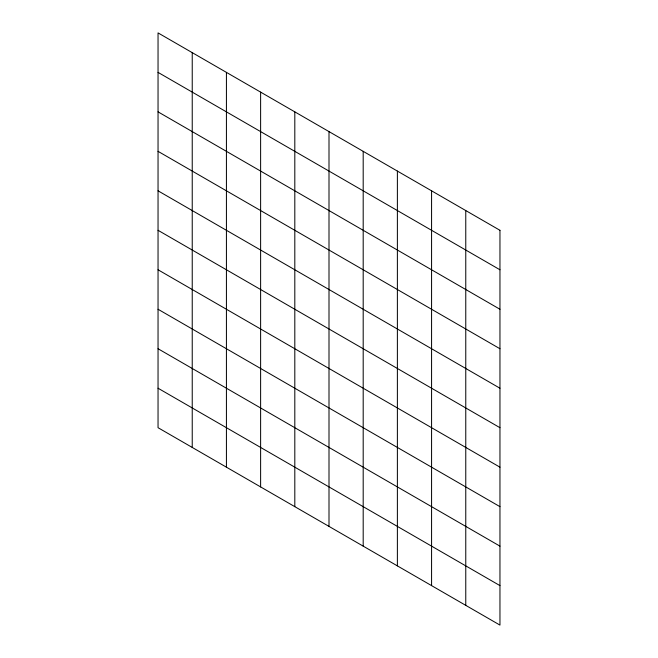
<?xml version="1.0" encoding="UTF-8"?>
<svg xmlns="http://www.w3.org/2000/svg" width="658" height="658" viewBox="0 0 658 658"><rect width="100%" height="100%" fill="white"/><g stroke="black" fill="none" stroke-linecap="round" stroke-linejoin="round"><path stroke-width="0.99" d="M158.043 72.38L499.957 269.78M158.043 111.86L499.957 309.26M158.043 151.34L499.957 348.74M158.043 190.82L499.957 388.22M158.043 230.3L499.957 427.7M158.043 269.78L499.957 467.18M158.043 309.26L499.957 506.66M158.043 348.74L499.957 546.14M158.043 388.22L499.957 585.62M465.765 210.56L465.765 605.36M431.574 190.82L431.574 585.62M397.383 171.08L397.383 565.88M363.191 151.34L363.191 546.14M329 131.6L329 526.4M294.809 111.86L294.809 506.66M260.617 92.12L260.617 486.92M226.426 72.38L226.426 467.18M192.235 52.64L192.235 447.44M499.957 230.3L158.043 32.9L158.043 427.7L499.957 625.1L499.957 230.3"/></g></svg>
